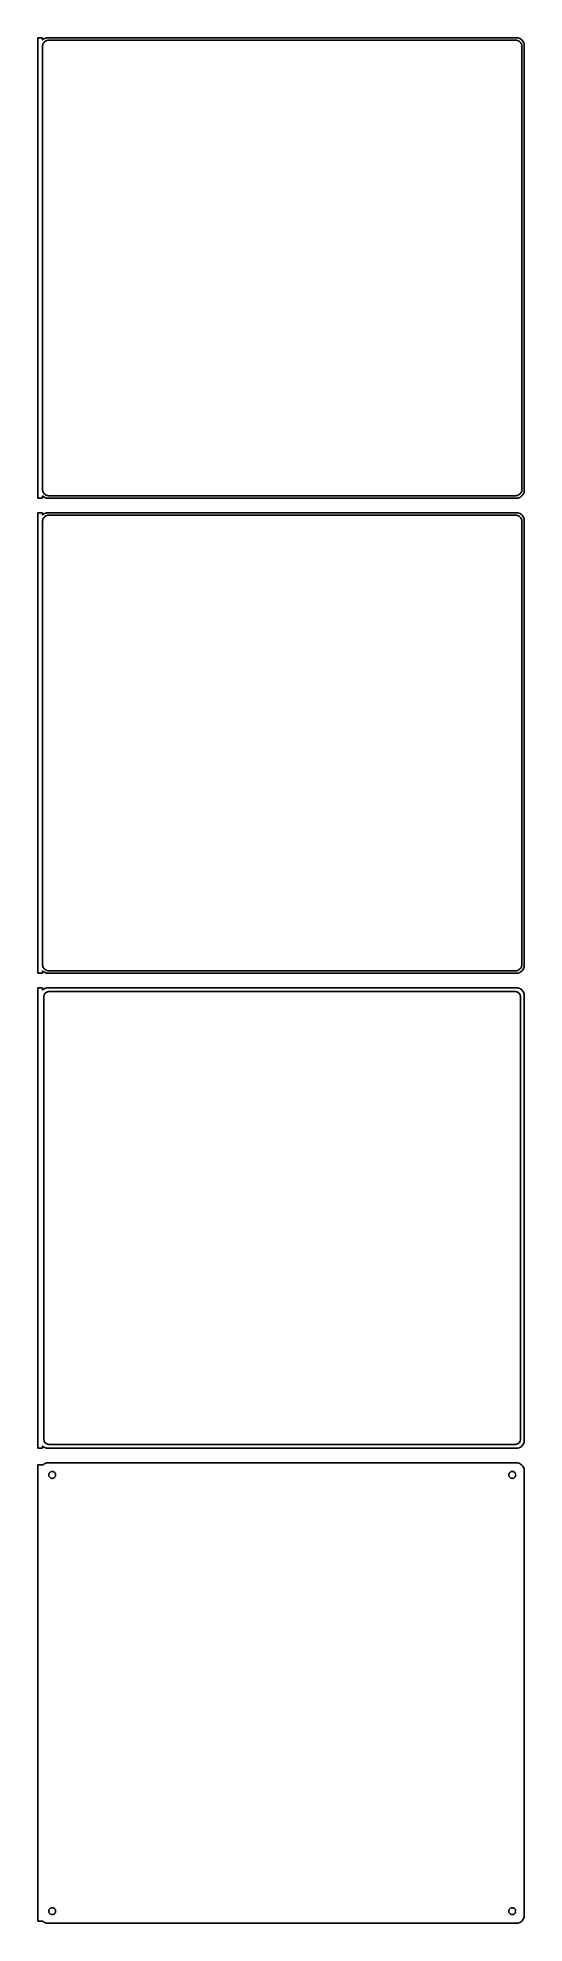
# Model space of a CAD drawing. Header units: metres. Extents: x -152 to 150, y 1034 to 2200.
import ezdxf

# ---------------------------------------------------------------- set-up
doc = ezdxf.new("R2010")
doc.units = ezdxf.units.M

msp = doc.modelspace()

# ---------------------------------------------------------------- linework, layer by layer
for p, q in [((-148.5, 2200.49), (-151.5, 2200.49)), ((-151.5, 2200.49), (-151.5, 1915.51)), ((-148.5, 2199.06), (-148.5, 2200.49)), ((-148.187, 2199.35), (-148.5, 2199.06)), ((-148.5, 2195), (-148.468, 2195.5)), ((-148.5, 1921), (-148.5, 2195)), ((-148.468, 2195.5), (-148.374, 2195.99)), ((-148.374, 2195.99), (-148.219, 2196.47)), ((-148.219, 2196.47), (-148.005, 2196.93)), ((-147.679, 2199.72), (-148.187, 2199.35)), ((-148.005, 2196.93), (-147.736, 2197.35)), ((-147.736, 2197.35), (-147.416, 2197.74)), ((-147.129, 2200.02), (-147.679, 2199.72)), ((-147.416, 2197.74), (-147.05, 2198.08)), ((-146.545, 2200.26), (-147.129, 2200.02)), ((-147.05, 2198.08), (-146.643, 2198.38)), ((-146.643, 2198.38), (-146.203, 2198.62)), ((-145.937, 2200.41), (-146.545, 2200.26)), ((-146.203, 2198.62), (-145.736, 2198.8)), ((-145.314, 2200.49), (-145.937, 2200.41)), ((-145.736, 2198.8), (-145.25, 2198.93)), ((145.314, 2200.49), (-145.314, 2200.49)), ((-145.25, 2198.93), (-144.751, 2198.99)), ((-144.751, 2198.99), (144.751, 2198.99)), ((144.751, 2198.99), (145.25, 2198.93)), ((145.25, 2198.93), (145.736, 2198.8)), ((145.937, 2200.41), (145.314, 2200.49)), ((145.736, 2198.8), (146.203, 2198.62)), ((146.545, 2200.26), (145.937, 2200.41)), ((146.203, 2198.62), (146.643, 2198.38)), ((147.129, 2200.02), (146.545, 2200.26)), ((146.643, 2198.38), (147.05, 2198.08)), ((147.05, 2198.08), (147.416, 2197.74)), ((147.679, 2199.72), (147.129, 2200.02)), ((147.416, 2197.74), (147.736, 2197.35)), ((148.187, 2199.35), (147.679, 2199.72)), ((147.736, 2197.35), (148.005, 2196.93)), ((148.005, 2196.93), (148.219, 2196.47)), ((148.645, 2198.92), (148.187, 2199.35)), ((148.219, 2196.47), (148.374, 2195.99)), ((148.374, 2195.99), (148.468, 2195.5)), ((148.468, 2195.5), (148.5, 2195)), ((148.5, 2195), (148.5, 1921)), ((149.045, 2198.44), (148.645, 2198.92)), ((149.382, 2197.91), (149.045, 2198.44)), ((149.649, 2197.34), (149.382, 2197.91)), ((149.843, 2196.74), (149.649, 2197.34)), ((149.961, 2196.13), (149.843, 2196.74)), ((150, 2195.5), (149.961, 2196.13)), ((150, 1920.5), (150, 2195.5)), ((-151.5, 1915.51), (-148.5, 1915.51)), ((-148.468, 1920.5), (-148.5, 1921)), ((-148.5, 1916.94), (-148.187, 1916.65)), ((-148.5, 1915.51), (-148.5, 1916.94)), ((-148.374, 1920.01), (-148.468, 1920.5)), ((-148.219, 1919.53), (-148.374, 1920.01)), ((-148.005, 1919.07), (-148.219, 1919.53)), ((-148.187, 1916.65), (-147.679, 1916.28)), ((-147.736, 1918.65), (-148.005, 1919.07)), ((-147.416, 1918.26), (-147.736, 1918.65)), ((-147.679, 1916.28), (-147.129, 1915.98)), ((-147.05, 1917.92), (-147.416, 1918.26)), ((-147.129, 1915.98), (-146.545, 1915.74)), ((-146.643, 1917.62), (-147.05, 1917.92)), ((-146.203, 1917.38), (-146.643, 1917.62)), ((-146.545, 1915.74), (-145.937, 1915.59)), ((-145.736, 1917.2), (-146.203, 1917.38)), ((-145.937, 1915.59), (-145.314, 1915.51)), ((-145.25, 1917.07), (-145.736, 1917.2)), ((-145.314, 1915.51), (145.314, 1915.51)), ((-144.751, 1917.01), (-145.25, 1917.07)), ((144.751, 1917.01), (-144.751, 1917.01)), ((145.25, 1917.07), (144.751, 1917.01)), ((145.736, 1917.2), (145.25, 1917.07)), ((145.314, 1915.51), (145.937, 1915.59)), ((146.203, 1917.38), (145.736, 1917.2)), ((145.937, 1915.59), (146.545, 1915.74)), ((146.643, 1917.62), (146.203, 1917.38)), ((146.545, 1915.74), (147.129, 1915.98)), ((147.05, 1917.92), (146.643, 1917.62)), ((147.416, 1918.26), (147.05, 1917.92)), ((147.129, 1915.98), (147.679, 1916.28)), ((147.736, 1918.65), (147.416, 1918.26)), ((147.679, 1916.28), (148.187, 1916.65)), ((148.005, 1919.07), (147.736, 1918.65)), ((148.219, 1919.53), (148.005, 1919.07)), ((148.187, 1916.65), (148.645, 1917.08)), ((148.374, 1920.01), (148.219, 1919.53)), ((148.468, 1920.5), (148.374, 1920.01)), ((148.5, 1921), (148.468, 1920.5)), ((148.645, 1917.08), (149.045, 1917.56)), ((149.045, 1917.56), (149.382, 1918.09)), ((149.382, 1918.09), (149.649, 1918.66)), ((149.649, 1918.66), (149.843, 1919.26)), ((149.843, 1919.26), (149.961, 1919.87)), ((149.961, 1919.87), (150, 1920.5)), ((-148.5, 1906.49), (-151.5, 1906.49)), ((-151.5, 1906.49), (-151.5, 1621.51)), ((-148.5, 1905.06), (-148.5, 1906.49)), ((-148.187, 1905.35), (-148.5, 1905.06)), ((-148.374, 1901.99), (-148.219, 1902.47)), ((-148.219, 1902.47), (-148.005, 1902.93)), ((-147.679, 1905.72), (-148.187, 1905.35)), ((-148.005, 1902.93), (-147.736, 1903.35)), ((-147.736, 1903.35), (-147.416, 1903.74)), ((-147.129, 1906.02), (-147.679, 1905.72)), ((-147.416, 1903.74), (-147.05, 1904.08)), ((-146.545, 1906.26), (-147.129, 1906.02)), ((-147.05, 1904.08), (-146.643, 1904.38)), ((-146.643, 1904.38), (-146.203, 1904.62)), ((-145.937, 1906.41), (-146.545, 1906.26)), ((-146.203, 1904.62), (-145.736, 1904.8)), ((-145.314, 1906.49), (-145.937, 1906.41)), ((-145.736, 1904.8), (-145.25, 1904.93)), ((145.314, 1906.49), (-145.314, 1906.49)), ((-145.25, 1904.93), (-144.751, 1904.99)), ((-144.751, 1904.99), (144.751, 1904.99)), ((144.751, 1904.99), (145.25, 1904.93)), ((145.25, 1904.93), (145.736, 1904.8)), ((145.937, 1906.41), (145.314, 1906.49)), ((145.736, 1904.8), (146.203, 1904.62)), ((146.545, 1906.26), (145.937, 1906.41)), ((146.203, 1904.62), (146.643, 1904.38)), ((147.129, 1906.02), (146.545, 1906.26)), ((146.643, 1904.38), (147.05, 1904.08)), ((147.05, 1904.08), (147.416, 1903.74)), ((147.679, 1905.72), (147.129, 1906.02)), ((147.416, 1903.74), (147.736, 1903.35)), ((148.187, 1905.35), (147.679, 1905.72)), ((147.736, 1903.35), (148.005, 1902.93)), ((148.005, 1902.93), (148.219, 1902.47)), ((148.645, 1904.92), (148.187, 1905.35)), ((148.219, 1902.47), (148.374, 1901.99)), ((149.045, 1904.44), (148.645, 1904.92)), ((149.382, 1903.91), (149.045, 1904.44)), ((149.649, 1903.34), (149.382, 1903.91)), ((149.843, 1902.74), (149.649, 1903.34)), ((149.961, 1902.13), (149.843, 1902.74)), ((-148.5, 1901), (-148.468, 1901.5)), ((-148.5, 1627), (-148.5, 1901)), ((-148.468, 1901.5), (-148.374, 1901.99)), ((148.374, 1901.99), (148.468, 1901.5)), ((148.468, 1901.5), (148.5, 1901)), ((148.5, 1901), (148.5, 1627)), ((150, 1901.5), (149.961, 1902.13)), ((150, 1626.5), (150, 1901.5)), ((-148.468, 1626.5), (-148.5, 1627)), ((-148.5, 1622.94), (-148.187, 1622.65)), ((-148.5, 1621.51), (-148.5, 1622.94)), ((-148.374, 1626.01), (-148.468, 1626.5)), ((-148.219, 1625.53), (-148.374, 1626.01)), ((-148.005, 1625.07), (-148.219, 1625.53)), ((-148.187, 1622.65), (-147.679, 1622.28)), ((-147.736, 1624.65), (-148.005, 1625.07)), ((-147.416, 1624.26), (-147.736, 1624.65)), ((-147.679, 1622.28), (-147.129, 1621.98)), ((-147.05, 1623.92), (-147.416, 1624.26)), ((-146.643, 1623.62), (-147.05, 1623.92)), ((-146.203, 1623.38), (-146.643, 1623.62)), ((-145.736, 1623.2), (-146.203, 1623.38)), ((-145.25, 1623.07), (-145.736, 1623.2)), ((-144.751, 1623.01), (-145.25, 1623.07)), ((144.751, 1623.01), (-144.751, 1623.01)), ((145.25, 1623.07), (144.751, 1623.01)), ((145.736, 1623.2), (145.25, 1623.07)), ((146.203, 1623.38), (145.736, 1623.2)), ((146.643, 1623.62), (146.203, 1623.38)), ((147.05, 1623.92), (146.643, 1623.62)), ((147.416, 1624.26), (147.05, 1623.92)), ((147.129, 1621.98), (147.679, 1622.28)), ((147.736, 1624.65), (147.416, 1624.26)), ((147.679, 1622.28), (148.187, 1622.65)), ((148.005, 1625.07), (147.736, 1624.65)), ((148.219, 1625.53), (148.005, 1625.07)), ((148.187, 1622.65), (148.645, 1623.08)), ((148.374, 1626.01), (148.219, 1625.53)), ((148.468, 1626.5), (148.374, 1626.01)), ((148.5, 1627), (148.468, 1626.5)), ((148.645, 1623.08), (149.045, 1623.56)), ((149.045, 1623.56), (149.382, 1624.09)), ((149.382, 1624.09), (149.649, 1624.66)), ((149.649, 1624.66), (149.843, 1625.26)), ((149.843, 1625.26), (149.961, 1625.87)), ((149.961, 1625.87), (150, 1626.5)), ((-151.5, 1621.51), (-148.5, 1621.51)), ((-148.5, 1612.48), (-151.5, 1612.48)), ((-151.5, 1612.48), (-151.5, 1327.52)), ((-148.5, 1611.06), (-148.5, 1612.48)), ((-148.187, 1611.35), (-148.5, 1611.06)), ((-147.679, 1611.72), (-148.187, 1611.35)), ((-147.129, 1612.02), (-147.679, 1611.72)), ((-147.129, 1621.98), (-146.545, 1621.74)), ((-146.545, 1612.26), (-147.129, 1612.02)), ((-146.545, 1621.74), (-145.937, 1621.59)), ((-145.937, 1612.41), (-146.545, 1612.26)), ((-145.937, 1621.59), (-145.314, 1621.51)), ((-145.314, 1612.49), (-145.937, 1612.41)), ((-145.314, 1621.51), (145.314, 1621.51)), ((145.314, 1612.49), (-145.314, 1612.49)), ((145.314, 1621.51), (145.937, 1621.59)), ((145.937, 1612.41), (145.314, 1612.49)), ((145.937, 1621.59), (146.545, 1621.74)), ((146.545, 1612.26), (145.937, 1612.41)), ((146.545, 1621.74), (147.129, 1621.98)), ((147.129, 1612.02), (146.545, 1612.26)), ((147.679, 1611.72), (147.129, 1612.02)), ((148.187, 1611.35), (147.679, 1611.72)), ((148.645, 1610.92), (148.187, 1611.35)), ((149.045, 1610.44), (148.645, 1610.92)), ((149.382, 1609.91), (149.045, 1610.44)), ((-147.613, 1607), (-147.588, 1607.39)), ((-147.613, 1333), (-147.613, 1607)), ((-147.588, 1607.39), (-147.515, 1607.77)), ((-147.515, 1607.77), (-147.394, 1608.15)), ((-147.394, 1608.15), (-147.228, 1608.5)), ((-147.228, 1608.5), (-147.018, 1608.83)), ((-147.018, 1608.83), (-146.769, 1609.13)), ((-146.769, 1609.13), (-146.484, 1609.4)), ((-146.484, 1609.4), (-146.168, 1609.63)), ((-146.168, 1609.63), (-145.825, 1609.82)), ((-145.825, 1609.82), (-145.462, 1609.96)), ((-145.462, 1609.96), (-145.083, 1610.06)), ((-145.083, 1610.06), (-144.695, 1610.11)), ((-144.695, 1610.11), (144.695, 1610.11)), ((144.695, 1610.11), (145.083, 1610.06)), ((145.083, 1610.06), (145.462, 1609.96)), ((145.462, 1609.96), (145.825, 1609.82)), ((145.825, 1609.82), (146.168, 1609.63)), ((146.168, 1609.63), (146.484, 1609.4)), ((146.484, 1609.4), (146.769, 1609.13)), ((146.769, 1609.13), (147.018, 1608.83)), ((147.018, 1608.83), (147.228, 1608.5)), ((147.228, 1608.5), (147.394, 1608.15)), ((147.394, 1608.15), (147.515, 1607.77)), ((147.515, 1607.77), (147.588, 1607.39)), ((147.588, 1607.39), (147.613, 1607)), ((147.613, 1607), (147.613, 1333)), ((149.649, 1609.34), (149.382, 1609.91)), ((149.843, 1608.74), (149.649, 1609.34)), ((149.961, 1608.13), (149.843, 1608.74)), ((150, 1607.5), (149.961, 1608.13)), ((150, 1332.5), (150, 1607.5)), ((-147.588, 1332.61), (-147.613, 1333)), ((-147.515, 1332.23), (-147.588, 1332.61)), ((-147.394, 1331.85), (-147.515, 1332.23)), ((-147.228, 1331.5), (-147.394, 1331.85)), ((-147.018, 1331.17), (-147.228, 1331.5)), ((-146.769, 1330.87), (-147.018, 1331.17)), ((-146.484, 1330.6), (-146.769, 1330.87)), ((-146.168, 1330.37), (-146.484, 1330.6)), ((-145.825, 1330.18), (-146.168, 1330.37)), ((146.168, 1330.37), (145.825, 1330.18)), ((146.484, 1330.6), (146.168, 1330.37)), ((146.769, 1330.87), (146.484, 1330.6)), ((147.018, 1331.17), (146.769, 1330.87)), ((147.228, 1331.5), (147.018, 1331.17)), ((147.394, 1331.85), (147.228, 1331.5)), ((147.515, 1332.23), (147.394, 1331.85)), ((147.588, 1332.61), (147.515, 1332.23)), ((147.613, 1333), (147.588, 1332.61)), ((149.382, 1330.09), (149.649, 1330.66)), ((149.649, 1330.66), (149.843, 1331.26)), ((149.843, 1331.26), (149.961, 1331.87)), ((149.961, 1331.87), (150, 1332.5)), ((-151.5, 1327.52), (-148.5, 1327.52)), ((-148.5, 1327.52), (-148.5, 1328.94)), ((-148.5, 1328.94), (-148.187, 1328.65)), ((-148.187, 1328.65), (-147.679, 1328.28)), ((-147.679, 1328.28), (-147.129, 1327.98)), ((-147.129, 1327.98), (-146.545, 1327.74)), ((-146.545, 1327.74), (-145.937, 1327.59)), ((-145.937, 1327.59), (-145.314, 1327.51)), ((-145.462, 1330.04), (-145.825, 1330.18)), ((-145.083, 1329.94), (-145.462, 1330.04)), ((-145.314, 1327.51), (145.314, 1327.51)), ((-144.695, 1329.89), (-145.083, 1329.94)), ((144.695, 1329.89), (-144.695, 1329.89)), ((145.083, 1329.94), (144.695, 1329.89)), ((145.462, 1330.04), (145.083, 1329.94)), ((145.314, 1327.51), (145.937, 1327.59)), ((145.825, 1330.18), (145.462, 1330.04)), ((145.937, 1327.59), (146.545, 1327.74)), ((146.545, 1327.74), (147.129, 1327.98)), ((147.129, 1327.98), (147.679, 1328.28)), ((147.679, 1328.28), (148.187, 1328.65)), ((148.187, 1328.65), (148.645, 1329.08)), ((148.645, 1329.08), (149.045, 1329.56)), ((149.045, 1329.56), (149.382, 1330.09)), ((-148.5, 1317.15), (-151.5, 1317.15)), ((-151.5, 1317.15), (-151.5, 1034.85)), ((-148.187, 1317.35), (-148.5, 1317.06)), ((-148.5, 1317.06), (-148.5, 1317.15)), ((-147.679, 1317.72), (-148.187, 1317.35)), ((-147.129, 1318.02), (-147.679, 1317.72)), ((-146.545, 1318.26), (-147.129, 1318.02)), ((-145.937, 1318.41), (-146.545, 1318.26)), ((-145.314, 1318.49), (-145.937, 1318.41)), ((145.314, 1318.49), (-145.314, 1318.49)), ((-144.635, 1311), (-144.618, 1311.27)), ((-144.618, 1310.73), (-144.635, 1311)), ((-144.618, 1311.27), (-144.568, 1311.53)), ((-144.568, 1310.47), (-144.618, 1310.73)), ((-144.568, 1311.53), (-144.485, 1311.79)), ((-144.485, 1310.21), (-144.568, 1310.47)), ((-144.485, 1311.79), (-144.371, 1312.03)), ((-144.371, 1309.97), (-144.485, 1310.21)), ((-144.371, 1312.03), (-144.227, 1312.26)), ((-144.227, 1309.74), (-144.371, 1309.97)), ((-144.227, 1312.26), (-144.057, 1312.46)), ((-144.057, 1309.54), (-144.227, 1309.74)), ((-144.057, 1312.46), (-143.861, 1312.65)), ((-143.861, 1309.35), (-144.057, 1309.54)), ((-143.861, 1312.65), (-143.644, 1312.8)), ((-143.644, 1309.2), (-143.861, 1309.35)), ((-143.644, 1312.8), (-143.409, 1312.93)), ((-143.409, 1309.07), (-143.644, 1309.2)), ((-143.409, 1312.93), (-143.16, 1313.03)), ((-143.16, 1308.97), (-143.409, 1309.07)), ((-143.16, 1313.03), (-142.9, 1313.1)), ((-142.9, 1308.9), (-143.16, 1308.97)), ((-142.9, 1313.1), (-142.634, 1313.13)), ((-142.634, 1308.87), (-142.9, 1308.9)), ((-142.634, 1313.13), (-142.366, 1313.13)), ((-142.366, 1308.87), (-142.634, 1308.87)), ((-142.366, 1313.13), (-142.1, 1313.1)), ((-142.1, 1308.9), (-142.366, 1308.87)), ((-142.1, 1313.1), (-141.84, 1313.03)), ((-141.84, 1308.97), (-142.1, 1308.9)), ((-141.84, 1313.03), (-141.591, 1312.93)), ((-141.591, 1309.07), (-141.84, 1308.97)), ((-141.591, 1312.93), (-141.356, 1312.8)), ((-141.356, 1309.2), (-141.591, 1309.07)), ((-141.356, 1312.8), (-141.139, 1312.65)), ((-141.139, 1309.35), (-141.356, 1309.2)), ((-141.139, 1312.65), (-140.943, 1312.46)), ((-140.943, 1309.54), (-141.139, 1309.35)), ((-140.943, 1312.46), (-140.773, 1312.26)), ((-140.773, 1309.74), (-140.943, 1309.54)), ((-140.773, 1312.26), (-140.629, 1312.03)), ((-140.629, 1309.97), (-140.773, 1309.74)), ((-140.629, 1312.03), (-140.515, 1311.79)), ((-140.515, 1310.21), (-140.629, 1309.97)), ((-140.515, 1311.79), (-140.432, 1311.53)), ((-140.432, 1310.47), (-140.515, 1310.21)), ((-140.432, 1311.53), (-140.382, 1311.27)), ((-140.382, 1310.73), (-140.432, 1310.47)), ((-140.382, 1311.27), (-140.365, 1311)), ((-140.365, 1311), (-140.382, 1310.73)), ((140.365, 1311), (140.382, 1311.27)), ((140.382, 1310.73), (140.365, 1311)), ((140.382, 1311.27), (140.432, 1311.53)), ((140.432, 1310.47), (140.382, 1310.73)), ((140.432, 1311.53), (140.515, 1311.79)), ((140.515, 1310.21), (140.432, 1310.47)), ((140.515, 1311.79), (140.629, 1312.03)), ((140.629, 1309.97), (140.515, 1310.21)), ((140.629, 1312.03), (140.773, 1312.26)), ((140.773, 1309.74), (140.629, 1309.97)), ((140.773, 1312.26), (140.943, 1312.46)), ((140.943, 1309.54), (140.773, 1309.74)), ((140.943, 1312.46), (141.139, 1312.65)), ((141.139, 1309.35), (140.943, 1309.54)), ((141.139, 1312.65), (141.356, 1312.8)), ((141.356, 1309.2), (141.139, 1309.35)), ((141.356, 1312.8), (141.591, 1312.93)), ((141.591, 1309.07), (141.356, 1309.2)), ((141.591, 1312.93), (141.84, 1313.03)), ((141.84, 1308.97), (141.591, 1309.07)), ((141.84, 1313.03), (142.1, 1313.1)), ((142.1, 1308.9), (141.84, 1308.97)), ((142.1, 1313.1), (142.366, 1313.13)), ((142.366, 1308.87), (142.1, 1308.9)), ((142.366, 1313.13), (142.634, 1313.13)), ((142.634, 1308.87), (142.366, 1308.87)), ((142.634, 1313.13), (142.9, 1313.1)), ((142.9, 1308.9), (142.634, 1308.87)), ((142.9, 1313.1), (143.16, 1313.03)), ((143.16, 1308.97), (142.9, 1308.9)), ((143.16, 1313.03), (143.409, 1312.93)), ((143.409, 1309.07), (143.16, 1308.97)), ((143.409, 1312.93), (143.644, 1312.8)), ((143.644, 1309.2), (143.409, 1309.07)), ((143.644, 1312.8), (143.861, 1312.65)), ((143.861, 1309.35), (143.644, 1309.2)), ((143.861, 1312.65), (144.057, 1312.46)), ((144.057, 1309.54), (143.861, 1309.35)), ((144.057, 1312.46), (144.227, 1312.26)), ((144.227, 1309.74), (144.057, 1309.54)), ((144.227, 1312.26), (144.371, 1312.03)), ((144.371, 1309.97), (144.227, 1309.74)), ((144.371, 1312.03), (144.485, 1311.79)), ((144.485, 1310.21), (144.371, 1309.97)), ((144.485, 1311.79), (144.568, 1311.53)), ((144.568, 1310.47), (144.485, 1310.21)), ((144.568, 1311.53), (144.618, 1311.27)), ((144.618, 1310.73), (144.568, 1310.47)), ((144.618, 1311.27), (144.635, 1311)), ((144.635, 1311), (144.618, 1310.73)), ((145.937, 1318.41), (145.314, 1318.49)), ((146.545, 1318.26), (145.937, 1318.41)), ((147.129, 1318.02), (146.545, 1318.26)), ((147.679, 1317.72), (147.129, 1318.02)), ((148.187, 1317.35), (147.679, 1317.72)), ((148.645, 1316.92), (148.187, 1317.35)), ((149.045, 1316.44), (148.645, 1316.92)), ((149.382, 1315.91), (149.045, 1316.44)), ((149.649, 1315.34), (149.382, 1315.91)), ((149.843, 1314.74), (149.649, 1315.34)), ((149.961, 1314.13), (149.843, 1314.74)), ((150, 1313.5), (149.961, 1314.13)), ((150, 1038.5), (150, 1313.5)), ((-144.635, 1041), (-144.618, 1041.27)), ((-144.618, 1040.73), (-144.635, 1041)), ((-144.618, 1041.27), (-144.568, 1041.53)), ((-144.568, 1040.47), (-144.618, 1040.73)), ((-144.568, 1041.53), (-144.485, 1041.79)), ((-144.485, 1040.21), (-144.568, 1040.47)), ((-144.485, 1041.79), (-144.371, 1042.03)), ((-144.371, 1039.97), (-144.485, 1040.21)), ((-144.371, 1042.03), (-144.227, 1042.26)), ((-144.227, 1039.74), (-144.371, 1039.97)), ((-144.227, 1042.26), (-144.057, 1042.46)), ((-144.057, 1039.54), (-144.227, 1039.74)), ((-144.057, 1042.46), (-143.861, 1042.65)), ((-143.861, 1039.35), (-144.057, 1039.54)), ((-143.861, 1042.65), (-143.644, 1042.8)), ((-143.644, 1039.2), (-143.861, 1039.35)), ((-143.644, 1042.8), (-143.409, 1042.93)), ((-143.409, 1039.07), (-143.644, 1039.2)), ((-143.409, 1042.93), (-143.16, 1043.03)), ((-143.16, 1038.97), (-143.409, 1039.07)), ((-143.16, 1043.03), (-142.9, 1043.1)), ((-142.9, 1038.9), (-143.16, 1038.97)), ((-142.9, 1043.1), (-142.634, 1043.13)), ((-142.634, 1038.87), (-142.9, 1038.9)), ((-142.634, 1043.13), (-142.366, 1043.13)), ((-142.366, 1038.87), (-142.634, 1038.87)), ((-142.366, 1043.13), (-142.1, 1043.1)), ((-142.1, 1038.9), (-142.366, 1038.87)), ((-142.1, 1043.1), (-141.84, 1043.03)), ((-141.84, 1038.97), (-142.1, 1038.9)), ((-141.84, 1043.03), (-141.591, 1042.93)), ((-141.591, 1039.07), (-141.84, 1038.97)), ((-141.591, 1042.93), (-141.356, 1042.8)), ((-141.356, 1039.2), (-141.591, 1039.07)), ((-141.356, 1042.8), (-141.139, 1042.65)), ((-141.139, 1039.35), (-141.356, 1039.2)), ((-141.139, 1042.65), (-140.943, 1042.46)), ((-140.943, 1039.54), (-141.139, 1039.35)), ((-140.943, 1042.46), (-140.773, 1042.26)), ((-140.773, 1039.74), (-140.943, 1039.54)), ((-140.773, 1042.26), (-140.629, 1042.03)), ((-140.629, 1039.97), (-140.773, 1039.74)), ((-140.629, 1042.03), (-140.515, 1041.79)), ((-140.515, 1040.21), (-140.629, 1039.97)), ((-140.515, 1041.79), (-140.432, 1041.53)), ((-140.432, 1040.47), (-140.515, 1040.21)), ((-140.432, 1041.53), (-140.382, 1041.27)), ((-140.382, 1040.73), (-140.432, 1040.47)), ((-140.382, 1041.27), (-140.365, 1041)), ((-140.365, 1041), (-140.382, 1040.73)), ((140.365, 1041), (140.382, 1041.27)), ((140.382, 1040.73), (140.365, 1041)), ((140.382, 1041.27), (140.432, 1041.53)), ((140.432, 1040.47), (140.382, 1040.73)), ((140.432, 1041.53), (140.515, 1041.79)), ((140.515, 1040.21), (140.432, 1040.47)), ((140.515, 1041.79), (140.629, 1042.03)), ((140.629, 1039.97), (140.515, 1040.21)), ((140.629, 1042.03), (140.773, 1042.26)), ((140.773, 1039.74), (140.629, 1039.97)), ((140.773, 1042.26), (140.943, 1042.46)), ((140.943, 1039.54), (140.773, 1039.74)), ((140.943, 1042.46), (141.139, 1042.65)), ((141.139, 1039.35), (140.943, 1039.54)), ((141.139, 1042.65), (141.356, 1042.8)), ((141.356, 1039.2), (141.139, 1039.35)), ((141.356, 1042.8), (141.591, 1042.93)), ((141.591, 1039.07), (141.356, 1039.2)), ((141.591, 1042.93), (141.84, 1043.03)), ((141.84, 1038.97), (141.591, 1039.07)), ((141.84, 1043.03), (142.1, 1043.1)), ((142.1, 1038.9), (141.84, 1038.97)), ((142.1, 1043.1), (142.366, 1043.13)), ((142.366, 1038.87), (142.1, 1038.9)), ((142.366, 1043.13), (142.634, 1043.13)), ((142.634, 1038.87), (142.366, 1038.87)), ((142.634, 1043.13), (142.9, 1043.1)), ((142.9, 1038.9), (142.634, 1038.87)), ((142.9, 1043.1), (143.16, 1043.03)), ((143.16, 1038.97), (142.9, 1038.9)), ((143.16, 1043.03), (143.409, 1042.93)), ((143.409, 1039.07), (143.16, 1038.97)), ((143.409, 1042.93), (143.644, 1042.8)), ((143.644, 1039.2), (143.409, 1039.07)), ((143.644, 1042.8), (143.861, 1042.65)), ((143.861, 1039.35), (143.644, 1039.2)), ((143.861, 1042.65), (144.057, 1042.46)), ((144.057, 1039.54), (143.861, 1039.35)), ((144.057, 1042.46), (144.227, 1042.26)), ((144.227, 1039.74), (144.057, 1039.54)), ((144.227, 1042.26), (144.371, 1042.03)), ((144.371, 1039.97), (144.227, 1039.74)), ((144.371, 1042.03), (144.485, 1041.79)), ((144.485, 1040.21), (144.371, 1039.97)), ((144.485, 1041.79), (144.568, 1041.53)), ((144.568, 1040.47), (144.485, 1040.21)), ((144.568, 1041.53), (144.618, 1041.27)), ((144.618, 1040.73), (144.568, 1040.47)), ((144.618, 1041.27), (144.635, 1041)), ((144.635, 1041), (144.618, 1040.73)), ((-151.5, 1034.85), (-148.5, 1034.85)), ((-148.5, 1034.85), (-148.5, 1034.94)), ((-148.5, 1034.94), (-148.187, 1034.65)), ((-148.187, 1034.65), (-147.679, 1034.28)), ((-147.679, 1034.28), (-147.129, 1033.98)), ((-147.129, 1033.98), (-146.545, 1033.74)), ((-146.545, 1033.74), (-145.937, 1033.59)), ((-145.937, 1033.59), (-145.314, 1033.51)), ((-145.314, 1033.51), (145.314, 1033.51)), ((145.314, 1033.51), (145.937, 1033.59)), ((145.937, 1033.59), (146.545, 1033.74)), ((146.545, 1033.74), (147.129, 1033.98)), ((147.129, 1033.98), (147.679, 1034.28)), ((147.679, 1034.28), (148.187, 1034.65)), ((148.187, 1034.65), (148.645, 1035.08)), ((148.645, 1035.08), (149.045, 1035.56)), ((149.045, 1035.56), (149.382, 1036.09)), ((149.382, 1036.09), (149.649, 1036.66)), ((149.649, 1036.66), (149.843, 1037.26)), ((149.843, 1037.26), (149.961, 1037.87)), ((149.961, 1037.87), (150, 1038.5))]:
    msp.add_line(p, q)

doc.saveas('drawing.dxf')
